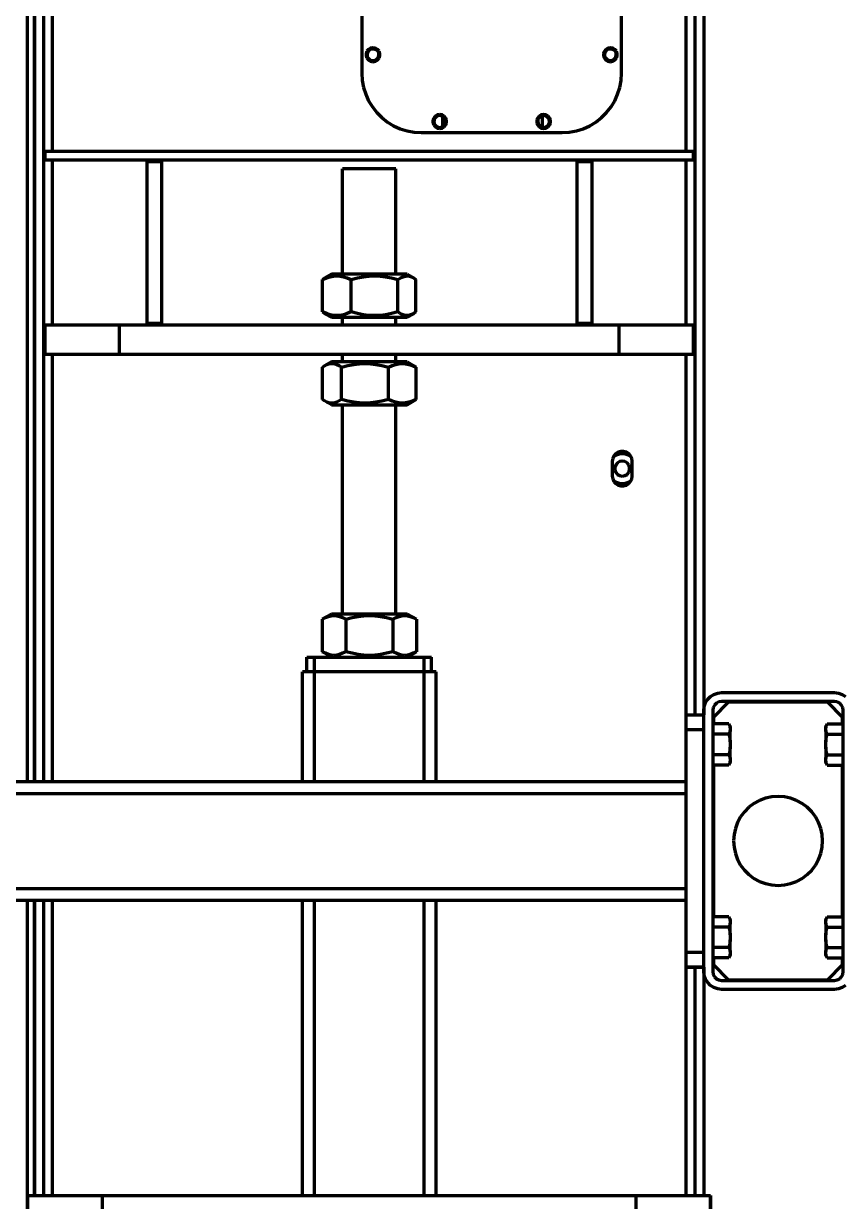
# Model space of a CAD drawing. Header units: millimetres. Extents: x 0 to 594, y 0 to 420.
# Drawn here: x 150.69 to 161.75, y 276.52 to 292.4 of the extents above; entities that cross this region are included whole.
import ezdxf

# ---------------------------------------------------------------- set-up
doc = ezdxf.new("R2010")
doc.units = ezdxf.units.MM

msp = doc.modelspace()

# ---------------------------------------------------------------- linework, layer by layer
at = {"color": 1, "lineweight": 70}
for p, q in [((150.736, 305.58), (150.736, 282.18)), ((150.836, 282.18), (150.836, 305.58)), ((150.836, 305.58), (150.836, 282.18)), ((150.956, 305.58), (150.956, 282.18)), ((151.076, 290.68), (151.076, 305.58)), ((155.246, 305.13), (155.246, 291.73)), ((158.746, 291.73), (158.746, 305.13)), ((159.616, 290.68), (159.616, 304.68)), ((159.736, 304.68), (159.736, 283.08)), ((159.856, 304.68), (159.856, 283.08)), ((150.736, 301.4), (150.736, 282.18)), ((155.336, 292.052), (155.315, 292.027)), ((155.348, 292.044), (155.327, 292.02)), ((155.327, 292.02), (155.348, 292.044)), ((155.364, 292.069), (155.336, 292.052)), ((155.376, 292.058), (155.348, 292.044)), ((155.348, 292.044), (155.376, 292.058)), ((155.396, 292.074), (155.364, 292.069)), ((155.407, 292.06), (155.376, 292.058)), ((155.376, 292.058), (155.407, 292.06)), ((155.429, 292.069), (155.396, 292.074)), ((155.436, 292.05), (155.407, 292.06)), ((155.407, 292.06), (155.436, 292.05)), ((155.457, 292.052), (155.429, 292.069)), ((155.46, 292.029), (155.436, 292.05)), ((155.478, 292.027), (155.457, 292.052)), ((158.536, 292.052), (158.515, 292.027)), ((158.548, 292.044), (158.527, 292.02)), ((158.527, 292.02), (158.548, 292.044)), ((158.564, 292.069), (158.536, 292.052)), ((158.576, 292.058), (158.548, 292.044)), ((158.548, 292.044), (158.576, 292.058)), ((158.596, 292.074), (158.564, 292.069)), ((158.607, 292.06), (158.576, 292.058)), ((158.576, 292.058), (158.607, 292.06)), ((158.629, 292.069), (158.596, 292.074)), ((158.636, 292.05), (158.607, 292.06)), ((158.607, 292.06), (158.636, 292.05)), ((158.657, 292.052), (158.629, 292.069)), ((158.66, 292.029), (158.636, 292.05)), ((158.678, 292.027), (158.657, 292.052)), ((155.315, 292.027), (155.304, 291.997)), ((155.304, 291.997), (155.304, 291.964)), ((155.304, 291.964), (155.315, 291.933)), ((155.315, 291.933), (155.336, 291.908)), ((155.327, 292.02), (155.317, 291.991)), ((155.317, 291.991), (155.327, 292.02)), ((155.317, 291.991), (155.319, 291.96)), ((155.319, 291.96), (155.317, 291.991)), ((155.319, 291.96), (155.333, 291.932)), ((155.333, 291.932), (155.319, 291.96)), ((155.333, 291.932), (155.356, 291.911)), ((155.356, 291.911), (155.333, 291.932)), ((155.336, 291.908), (155.364, 291.892)), ((155.356, 291.911), (155.386, 291.901)), ((155.364, 291.892), (155.396, 291.886)), ((155.386, 291.901), (155.417, 291.903)), ((155.396, 291.886), (155.429, 291.892)), ((155.417, 291.903), (155.445, 291.917)), ((155.429, 291.892), (155.457, 291.908)), ((155.445, 291.917), (155.466, 291.94)), ((155.457, 291.908), (155.478, 291.933)), ((155.474, 292.001), (155.46, 292.029)), ((155.466, 291.94), (155.476, 291.97)), ((155.476, 291.97), (155.474, 292.001)), ((155.489, 291.997), (155.478, 292.027)), ((155.478, 291.933), (155.489, 291.964)), ((155.489, 291.964), (155.489, 291.997)), ((158.515, 292.027), (158.504, 291.997)), ((158.504, 291.997), (158.504, 291.964)), ((158.504, 291.964), (158.515, 291.933)), ((158.515, 291.933), (158.536, 291.908)), ((158.527, 292.02), (158.517, 291.991)), ((158.517, 291.991), (158.527, 292.02)), ((158.517, 291.991), (158.519, 291.96)), ((158.519, 291.96), (158.517, 291.991)), ((158.519, 291.96), (158.533, 291.932)), ((158.533, 291.932), (158.519, 291.96)), ((158.533, 291.932), (158.556, 291.911)), ((158.556, 291.911), (158.533, 291.932)), ((158.536, 291.908), (158.564, 291.892)), ((158.556, 291.911), (158.586, 291.901)), ((158.564, 291.892), (158.596, 291.886)), ((158.586, 291.901), (158.617, 291.903)), ((158.596, 291.886), (158.629, 291.892)), ((158.617, 291.903), (158.645, 291.917)), ((158.629, 291.892), (158.657, 291.908)), ((158.645, 291.917), (158.666, 291.94)), ((158.657, 291.908), (158.678, 291.933)), ((158.674, 292.001), (158.66, 292.029)), ((158.666, 291.94), (158.676, 291.97)), ((158.676, 291.97), (158.674, 292.001)), ((158.689, 291.997), (158.678, 292.027)), ((158.678, 291.933), (158.689, 291.964)), ((158.689, 291.964), (158.689, 291.997)), ((155.246, 291.73), (155.252, 291.634)), ((158.741, 291.634), (158.746, 291.73)), ((155.252, 291.634), (155.27, 291.539)), ((158.723, 291.539), (158.741, 291.634)), ((155.27, 291.539), (155.298, 291.447)), ((155.298, 291.447), (155.338, 291.359)), ((158.655, 291.359), (158.694, 291.447)), ((158.694, 291.447), (158.723, 291.539)), ((155.338, 291.359), (155.388, 291.276)), ((155.388, 291.276), (155.448, 291.2)), ((158.545, 291.2), (158.605, 291.276)), ((158.605, 291.276), (158.655, 291.359)), ((155.448, 291.2), (155.516, 291.132)), ((155.516, 291.132), (155.592, 291.072)), ((156.215, 291.127), (156.204, 291.097)), ((156.204, 291.097), (156.204, 291.064)), ((156.236, 291.152), (156.215, 291.127)), ((156.219, 291.101), (156.217, 291.07)), ((156.233, 291.129), (156.219, 291.101)), ((156.256, 291.15), (156.233, 291.129)), ((156.264, 291.169), (156.236, 291.152)), ((156.286, 291.16), (156.256, 291.15)), ((156.296, 291.174), (156.264, 291.169)), ((156.317, 291.158), (156.286, 291.16)), ((156.329, 291.169), (156.296, 291.174)), ((156.345, 291.144), (156.317, 291.158)), ((156.357, 291.152), (156.329, 291.169)), ((156.336, 291.011), (156.336, 291.15)), ((156.366, 291.12), (156.345, 291.144)), ((156.378, 291.127), (156.357, 291.152)), ((156.376, 291.091), (156.366, 291.12)), ((156.374, 291.06), (156.376, 291.091)), ((156.389, 291.097), (156.378, 291.127)), ((156.389, 291.064), (156.389, 291.097)), ((157.615, 291.127), (157.604, 291.097)), ((157.604, 291.097), (157.604, 291.064)), ((157.636, 291.152), (157.615, 291.127)), ((157.619, 291.101), (157.617, 291.07)), ((157.633, 291.129), (157.619, 291.101)), ((157.656, 291.15), (157.633, 291.129)), ((157.664, 291.169), (157.636, 291.152)), ((157.686, 291.16), (157.656, 291.15)), ((157.696, 291.174), (157.664, 291.169)), ((157.676, 291.158), (157.676, 291.003)), ((157.717, 291.158), (157.686, 291.16)), ((157.729, 291.169), (157.696, 291.174)), ((157.745, 291.144), (157.717, 291.158)), ((157.757, 291.152), (157.729, 291.169)), ((157.766, 291.12), (157.745, 291.144)), ((157.778, 291.127), (157.757, 291.152)), ((157.776, 291.091), (157.766, 291.12)), ((157.774, 291.06), (157.776, 291.091)), ((157.789, 291.097), (157.778, 291.127)), ((157.789, 291.064), (157.789, 291.097)), ((158.401, 291.072), (158.477, 291.132)), ((158.477, 291.132), (158.545, 291.2)), ((155.592, 291.072), (155.675, 291.022)), ((155.675, 291.022), (155.763, 290.982)), ((155.763, 290.982), (155.855, 290.954)), ((155.855, 290.954), (155.95, 290.936)), ((155.95, 290.936), (156.046, 290.93)), ((156.046, 290.93), (157.946, 290.93)), ((156.204, 291.064), (156.215, 291.033)), ((156.215, 291.033), (156.236, 291.008)), ((156.217, 291.07), (156.227, 291.04)), ((156.227, 291.04), (156.248, 291.017)), ((156.236, 291.008), (156.264, 290.992)), ((156.248, 291.017), (156.276, 291.003)), ((156.264, 290.992), (156.296, 290.986)), ((156.276, 291.003), (156.307, 291.001)), ((156.296, 290.986), (156.329, 290.992)), ((156.307, 291.001), (156.336, 291.011)), ((156.329, 290.992), (156.357, 291.008)), ((156.336, 291.011), (156.36, 291.032)), ((156.357, 291.008), (156.378, 291.033)), ((156.36, 291.032), (156.374, 291.06)), ((156.378, 291.033), (156.389, 291.064)), ((157.604, 291.064), (157.615, 291.033)), ((157.615, 291.033), (157.636, 291.008)), ((157.617, 291.07), (157.627, 291.04)), ((157.627, 291.04), (157.648, 291.017)), ((157.636, 291.008), (157.664, 290.992)), ((157.648, 291.017), (157.676, 291.003)), ((157.664, 290.992), (157.696, 290.986)), ((157.676, 291.003), (157.707, 291.001)), ((157.696, 290.986), (157.729, 290.992)), ((157.707, 291.001), (157.736, 291.011)), ((157.729, 290.992), (157.757, 291.008)), ((157.736, 291.011), (157.76, 291.032)), ((157.757, 291.008), (157.778, 291.033)), ((157.76, 291.032), (157.774, 291.06)), ((157.778, 291.033), (157.789, 291.064)), ((157.946, 290.93), (158.043, 290.936)), ((158.043, 290.936), (158.138, 290.954)), ((158.138, 290.954), (158.23, 290.982)), ((158.23, 290.982), (158.318, 291.022)), ((158.318, 291.022), (158.401, 291.072)), ((150.976, 290.68), (159.716, 290.68)), ((150.976, 290.56), (150.976, 290.68)), ((159.716, 290.56), (159.716, 290.68)), ((159.716, 290.56), (150.976, 290.56)), ((151.076, 288.34), (151.076, 290.56)), ((152.346, 290.54), (152.546, 290.54)), ((152.346, 290.54), (152.346, 288.36)), ((152.546, 290.54), (152.546, 288.36)), ((158.146, 290.54), (158.346, 290.54)), ((158.146, 290.54), (158.146, 288.36)), ((158.346, 290.54), (158.346, 288.36)), ((159.616, 288.34), (159.616, 290.56)), ((154.989, 290.44), (154.986, 290.44)), ((154.986, 289.02), (154.986, 290.44)), ((154.995, 290.44), (154.989, 290.44)), ((155.007, 290.44), (154.995, 290.44)), ((155.022, 290.44), (155.007, 290.44)), ((155.042, 290.44), (155.022, 290.44)), ((155.065, 290.44), (155.042, 290.44)), ((155.092, 290.44), (155.065, 290.44)), ((155.122, 290.44), (155.092, 290.44)), ((155.155, 290.44), (155.122, 290.44)), ((155.19, 290.44), (155.155, 290.44)), ((155.228, 290.44), (155.19, 290.44)), ((155.266, 290.44), (155.228, 290.44)), ((155.306, 290.44), (155.266, 290.44)), ((155.346, 290.44), (155.306, 290.44)), ((155.387, 290.44), (155.346, 290.44)), ((155.427, 290.44), (155.387, 290.44)), ((155.465, 290.44), (155.427, 290.44)), ((155.503, 290.44), (155.465, 290.44)), ((155.538, 290.44), (155.503, 290.44)), ((155.571, 290.44), (155.538, 290.44)), ((155.601, 290.44), (155.571, 290.44)), ((155.628, 290.44), (155.601, 290.44)), ((155.651, 290.44), (155.628, 290.44)), ((155.671, 290.44), (155.651, 290.44)), ((155.686, 290.44), (155.671, 290.44)), ((155.697, 290.44), (155.686, 290.44)), ((155.704, 290.44), (155.697, 290.44)), ((155.706, 290.44), (155.704, 290.44)), ((155.706, 289.02), (155.706, 290.44)), ((154.835, 289.02), (154.751, 288.972)), ((154.848, 289.02), (154.835, 289.02)), ((154.886, 289.02), (154.848, 289.02)), ((154.947, 289.02), (154.886, 289.02)), ((155.028, 289.02), (154.947, 289.02)), ((155.125, 289.02), (155.028, 289.02)), ((155.233, 289.02), (155.125, 289.02)), ((155.346, 289.02), (155.233, 289.02)), ((155.46, 289.02), (155.346, 289.02)), ((155.568, 289.02), (155.46, 289.02)), ((155.665, 289.02), (155.568, 289.02)), ((155.746, 289.02), (155.665, 289.02)), ((155.807, 289.02), (155.746, 289.02)), ((155.845, 289.02), (155.807, 289.02)), ((155.857, 289.02), (155.845, 289.02)), ((155.857, 289.02), (155.942, 288.972)), ((154.751, 288.972), (154.717, 288.949)), ((154.717, 288.949), (154.77, 288.971)), ((154.717, 288.512), (154.717, 288.949)), ((154.77, 288.971), (154.818, 288.986)), ((154.818, 288.986), (154.865, 288.995)), ((154.865, 288.995), (154.91, 288.998)), ((154.91, 288.998), (154.955, 288.995)), ((154.955, 288.995), (155.001, 288.986)), ((155.001, 288.986), (155.05, 288.971)), ((155.05, 288.971), (155.103, 288.949)), ((155.103, 288.949), (155.189, 288.971)), ((155.103, 288.512), (155.103, 288.949)), ((155.189, 288.971), (155.269, 288.986)), ((155.269, 288.986), (155.344, 288.995)), ((155.344, 288.995), (155.418, 288.998)), ((155.418, 288.998), (155.491, 288.995)), ((155.491, 288.995), (155.566, 288.986)), ((155.566, 288.986), (155.646, 288.971)), ((155.646, 288.971), (155.732, 288.949)), ((155.732, 288.949), (155.762, 288.969)), ((155.732, 288.512), (155.732, 288.949)), ((155.762, 288.969), (155.789, 288.983)), ((155.789, 288.983), (155.815, 288.992)), ((155.815, 288.992), (155.84, 288.997)), ((155.84, 288.997), (155.865, 288.998)), ((155.865, 288.998), (155.889, 288.994)), ((155.889, 288.994), (155.915, 288.985)), ((155.915, 288.985), (155.942, 288.972)), ((155.942, 288.972), (155.976, 288.949)), ((155.976, 288.512), (155.976, 288.949)), ((154.77, 288.49), (154.717, 288.512)), ((154.717, 288.512), (154.751, 288.489)), ((154.835, 288.44), (154.751, 288.489)), ((154.818, 288.475), (154.77, 288.49)), ((154.865, 288.466), (154.818, 288.475)), ((154.835, 288.44), (154.848, 288.44)), ((154.848, 288.44), (154.886, 288.44)), ((154.91, 288.463), (154.865, 288.466)), ((154.886, 288.44), (154.947, 288.44)), ((154.955, 288.466), (154.91, 288.463)), ((154.947, 288.44), (155.028, 288.44)), ((155.001, 288.475), (154.955, 288.466)), ((154.986, 288.34), (154.986, 288.44)), ((155.05, 288.49), (155.001, 288.475)), ((155.028, 288.44), (155.125, 288.44)), ((155.103, 288.512), (155.05, 288.49)), ((155.189, 288.49), (155.103, 288.512)), ((155.125, 288.44), (155.233, 288.44)), ((155.269, 288.475), (155.189, 288.49)), ((155.233, 288.44), (155.346, 288.44)), ((155.344, 288.466), (155.269, 288.475)), ((155.418, 288.463), (155.344, 288.466)), ((155.346, 288.44), (155.46, 288.44)), ((155.491, 288.466), (155.418, 288.463)), ((155.46, 288.44), (155.568, 288.44)), ((155.566, 288.475), (155.491, 288.466)), ((155.646, 288.49), (155.566, 288.475)), ((155.568, 288.44), (155.665, 288.44)), ((155.732, 288.512), (155.646, 288.49)), ((155.665, 288.44), (155.746, 288.44)), ((155.706, 288.34), (155.706, 288.44)), ((155.762, 288.492), (155.732, 288.512)), ((155.746, 288.44), (155.807, 288.44)), ((155.789, 288.478), (155.762, 288.492)), ((155.815, 288.468), (155.789, 288.478)), ((155.807, 288.44), (155.845, 288.44)), ((155.84, 288.464), (155.815, 288.468)), ((155.865, 288.463), (155.84, 288.464)), ((155.845, 288.44), (155.857, 288.44)), ((155.857, 288.44), (155.942, 288.489)), ((155.889, 288.467), (155.865, 288.463)), ((155.915, 288.476), (155.889, 288.467)), ((155.942, 288.489), (155.915, 288.476)), ((155.976, 288.512), (155.942, 288.489)), ((150.976, 288.34), (150.983, 288.34)), ((150.976, 287.94), (150.976, 288.34)), ((150.983, 288.34), (151.001, 288.34)), ((151.001, 288.34), (151.033, 288.34)), ((151.033, 288.34), (151.075, 288.34)), ((151.075, 288.34), (151.13, 288.34)), ((151.13, 288.34), (151.195, 288.34)), ((151.195, 288.34), (151.269, 288.34)), ((151.269, 288.34), (151.353, 288.34)), ((151.353, 288.34), (151.444, 288.34)), ((151.444, 288.34), (151.543, 288.34)), ((151.543, 288.34), (151.646, 288.34)), ((151.646, 288.34), (151.754, 288.34)), ((151.754, 288.34), (151.864, 288.34)), ((151.864, 288.34), (151.976, 288.34)), ((151.976, 288.34), (158.716, 288.34)), ((151.976, 288.34), (151.976, 287.94)), ((152.346, 288.36), (152.546, 288.36)), ((158.146, 288.36), (158.346, 288.36)), ((158.716, 288.34), (158.828, 288.34)), ((158.716, 287.94), (158.716, 288.34)), ((158.828, 288.34), (158.939, 288.34)), ((158.939, 288.34), (159.047, 288.34)), ((159.047, 288.34), (159.15, 288.34)), ((159.15, 288.34), (159.248, 288.34)), ((159.248, 288.34), (159.34, 288.34)), ((159.34, 288.34), (159.424, 288.34)), ((159.424, 288.34), (159.498, 288.34)), ((159.498, 288.34), (159.563, 288.34)), ((159.563, 288.34), (159.617, 288.34)), ((159.617, 288.34), (159.66, 288.34)), ((159.66, 288.34), (159.691, 288.34)), ((159.691, 288.34), (159.71, 288.34)), ((159.71, 288.34), (159.716, 288.34)), ((159.716, 287.94), (159.716, 288.34)), ((159.716, 288.34), (159.716, 287.94)), ((150.983, 287.94), (150.976, 287.94)), ((151.001, 287.94), (150.983, 287.94)), ((151.033, 287.94), (151.001, 287.94)), ((151.075, 287.94), (151.033, 287.94)), ((151.13, 287.94), (151.075, 287.94)), ((151.076, 282.18), (151.076, 287.94)), ((151.195, 287.94), (151.13, 287.94)), ((151.269, 287.94), (151.195, 287.94)), ((151.353, 287.94), (151.269, 287.94)), ((151.444, 287.94), (151.353, 287.94)), ((151.543, 287.94), (151.444, 287.94)), ((151.646, 287.94), (151.543, 287.94)), ((151.754, 287.94), (151.646, 287.94)), ((151.864, 287.94), (151.754, 287.94)), ((151.976, 287.94), (151.864, 287.94)), ((158.716, 287.94), (151.976, 287.94)), ((154.986, 287.84), (154.986, 287.94)), ((155.706, 287.84), (155.706, 287.94)), ((158.828, 287.94), (158.716, 287.94)), ((158.939, 287.94), (158.828, 287.94)), ((159.047, 287.94), (158.939, 287.94)), ((159.15, 287.94), (159.047, 287.94)), ((159.248, 287.94), (159.15, 287.94)), ((159.34, 287.94), (159.248, 287.94)), ((159.424, 287.94), (159.34, 287.94)), ((159.498, 287.94), (159.424, 287.94)), ((159.563, 287.94), (159.498, 287.94)), ((159.617, 287.94), (159.563, 287.94)), ((159.616, 283.08), (159.616, 287.94)), ((159.66, 287.94), (159.617, 287.94)), ((159.691, 287.94), (159.66, 287.94)), ((159.71, 287.94), (159.691, 287.94)), ((159.716, 287.94), (159.71, 287.94)), ((154.715, 287.769), (154.745, 287.788)), ((154.715, 287.332), (154.715, 287.769)), ((154.835, 287.84), (154.745, 287.788)), ((154.745, 287.788), (154.774, 287.803)), ((154.774, 287.803), (154.802, 287.813)), ((154.802, 287.813), (154.829, 287.817)), ((154.829, 287.817), (154.856, 287.817)), ((154.847, 287.84), (154.835, 287.84)), ((154.883, 287.84), (154.847, 287.84)), ((154.856, 287.817), (154.883, 287.813)), ((154.94, 287.84), (154.883, 287.84)), ((154.883, 287.813), (154.911, 287.804)), ((154.911, 287.804), (154.941, 287.789)), ((155.016, 287.84), (154.94, 287.84)), ((154.941, 287.789), (154.972, 287.769)), ((154.972, 287.769), (155.059, 287.791)), ((154.972, 287.332), (154.972, 287.769)), ((155.107, 287.84), (155.016, 287.84)), ((155.059, 287.791), (155.139, 287.806)), ((155.21, 287.84), (155.107, 287.84)), ((155.139, 287.806), (155.215, 287.815)), ((155.319, 287.84), (155.21, 287.84)), ((155.215, 287.815), (155.288, 287.818)), ((155.288, 287.818), (155.362, 287.815)), ((155.43, 287.84), (155.319, 287.84)), ((155.362, 287.815), (155.437, 287.806)), ((155.536, 287.84), (155.43, 287.84)), ((155.437, 287.806), (155.517, 287.791)), ((155.517, 287.791), (155.604, 287.769)), ((155.634, 287.84), (155.536, 287.84)), ((155.604, 287.769), (155.655, 287.791)), ((155.604, 287.332), (155.604, 287.769)), ((155.718, 287.84), (155.634, 287.84)), ((155.655, 287.791), (155.703, 287.806)), ((155.703, 287.806), (155.747, 287.815)), ((155.785, 287.84), (155.718, 287.84)), ((155.747, 287.815), (155.791, 287.818)), ((155.831, 287.84), (155.785, 287.84)), ((155.791, 287.818), (155.835, 287.815)), ((155.855, 287.84), (155.831, 287.84)), ((155.835, 287.815), (155.879, 287.806)), ((155.856, 287.84), (155.855, 287.84)), ((155.855, 287.84), (155.855, 287.84)), ((155.855, 287.84), (155.855, 287.84)), ((155.857, 287.84), (155.856, 287.84)), ((155.856, 287.84), (155.856, 287.84)), ((155.856, 287.84), (155.856, 287.84)), ((155.856, 287.84), (155.856, 287.84)), ((155.857, 287.84), (155.857, 287.84)), ((155.857, 287.84), (155.857, 287.84)), ((155.857, 287.84), (155.857, 287.84)), ((155.857, 287.84), (155.857, 287.84)), ((155.857, 287.84), (155.857, 287.84)), ((155.857, 287.84), (155.857, 287.84)), ((155.857, 287.84), (155.857, 287.84)), ((155.857, 287.84), (155.948, 287.788)), ((155.879, 287.806), (155.927, 287.791)), ((155.927, 287.791), (155.978, 287.769)), ((155.978, 287.769), (155.948, 287.788)), ((155.978, 287.332), (155.978, 287.769)), ((154.745, 287.313), (154.715, 287.332)), ((154.774, 287.298), (154.745, 287.313)), ((154.835, 287.26), (154.745, 287.313)), ((154.802, 287.288), (154.774, 287.298)), ((154.829, 287.284), (154.802, 287.288)), ((154.856, 287.283), (154.829, 287.284)), ((154.883, 287.288), (154.856, 287.283)), ((154.911, 287.297), (154.883, 287.288)), ((154.941, 287.312), (154.911, 287.297)), ((154.972, 287.332), (154.941, 287.312)), ((155.059, 287.31), (154.972, 287.332)), ((155.139, 287.295), (155.059, 287.31)), ((155.215, 287.286), (155.139, 287.295)), ((155.288, 287.283), (155.215, 287.286)), ((155.362, 287.286), (155.288, 287.283)), ((155.437, 287.295), (155.362, 287.286)), ((155.517, 287.31), (155.437, 287.295)), ((155.604, 287.332), (155.517, 287.31)), ((155.655, 287.31), (155.604, 287.332)), ((155.703, 287.295), (155.655, 287.31)), ((155.747, 287.286), (155.703, 287.295)), ((155.791, 287.283), (155.747, 287.286)), ((155.835, 287.286), (155.791, 287.283)), ((155.879, 287.295), (155.835, 287.286)), ((155.857, 287.26), (155.948, 287.313)), ((155.927, 287.31), (155.879, 287.295)), ((155.978, 287.332), (155.927, 287.31)), ((155.948, 287.313), (155.978, 287.332)), ((154.835, 287.26), (154.847, 287.26)), ((154.847, 287.26), (154.883, 287.26)), ((154.883, 287.26), (154.94, 287.26)), ((154.94, 287.26), (155.016, 287.26)), ((154.986, 284.44), (154.986, 287.26)), ((155.016, 287.26), (155.107, 287.26)), ((155.107, 287.26), (155.21, 287.26)), ((155.21, 287.26), (155.319, 287.26)), ((155.319, 287.26), (155.43, 287.26)), ((155.43, 287.26), (155.536, 287.26)), ((155.536, 287.26), (155.634, 287.26)), ((155.634, 287.26), (155.718, 287.26)), ((155.706, 284.44), (155.706, 287.26)), ((155.718, 287.26), (155.785, 287.26)), ((155.785, 287.26), (155.831, 287.26)), ((155.831, 287.26), (155.855, 287.26)), ((155.855, 287.26), (155.855, 287.26)), ((155.855, 287.26), (155.855, 287.26)), ((155.855, 287.26), (155.856, 287.26)), ((155.856, 287.26), (155.856, 287.26)), ((155.856, 287.26), (155.856, 287.26)), ((155.856, 287.26), (155.856, 287.26)), ((155.856, 287.26), (155.857, 287.26)), ((155.857, 287.26), (155.857, 287.26)), ((155.857, 287.26), (155.857, 287.26)), ((155.857, 287.26), (155.857, 287.26)), ((155.857, 287.26), (155.857, 287.26)), ((155.857, 287.26), (155.857, 287.26)), ((155.857, 287.26), (155.857, 287.26)), ((155.857, 287.26), (155.857, 287.26)), ((158.628, 286.538), (158.622, 286.5)), ((158.622, 286.5), (158.622, 286.3)), ((158.644, 286.573), (158.628, 286.538)), ((158.673, 286.582), (158.637, 286.561)), ((158.669, 286.602), (158.644, 286.573)), ((158.701, 286.622), (158.669, 286.602)), ((158.691, 286.478), (158.669, 286.451)), ((158.714, 286.596), (158.673, 286.582)), ((158.722, 286.495), (158.691, 286.478)), ((158.737, 286.633), (158.701, 286.622)), ((158.756, 286.6), (158.714, 286.596)), ((158.756, 286.502), (158.722, 286.495)), ((158.775, 286.633), (158.737, 286.633)), ((158.799, 286.596), (158.756, 286.6)), ((158.791, 286.495), (158.756, 286.502)), ((158.812, 286.622), (158.775, 286.633)), ((158.821, 286.478), (158.791, 286.495)), ((158.839, 286.582), (158.799, 286.596)), ((158.844, 286.602), (158.812, 286.622)), ((158.844, 286.451), (158.821, 286.478)), ((158.876, 286.561), (158.839, 286.582)), ((158.869, 286.573), (158.844, 286.602)), ((158.885, 286.538), (158.869, 286.573)), ((158.89, 286.5), (158.885, 286.538)), ((158.89, 286.3), (158.89, 286.5)), ((158.669, 286.451), (158.657, 286.418)), ((158.657, 286.418), (158.657, 286.383)), ((158.657, 286.383), (158.669, 286.35)), ((158.669, 286.35), (158.691, 286.323)), ((158.691, 286.323), (158.722, 286.306)), ((158.791, 286.306), (158.821, 286.323)), ((158.821, 286.323), (158.844, 286.35)), ((158.856, 286.418), (158.844, 286.451)), ((158.844, 286.35), (158.856, 286.383)), ((158.856, 286.383), (158.856, 286.418)), ((158.622, 286.3), (158.628, 286.263)), ((158.628, 286.263), (158.644, 286.228)), ((158.637, 286.24), (158.673, 286.219)), ((158.644, 286.228), (158.669, 286.199)), ((158.669, 286.199), (158.701, 286.179)), ((158.673, 286.219), (158.714, 286.205)), ((158.701, 286.179), (158.737, 286.168)), ((158.714, 286.205), (158.756, 286.2)), ((158.722, 286.306), (158.756, 286.299)), ((158.737, 286.168), (158.775, 286.168)), ((158.756, 286.299), (158.791, 286.306)), ((158.756, 286.2), (158.799, 286.205)), ((158.775, 286.168), (158.812, 286.179)), ((158.799, 286.205), (158.839, 286.219)), ((158.812, 286.179), (158.844, 286.199)), ((158.839, 286.219), (158.876, 286.24)), ((158.844, 286.199), (158.869, 286.228)), ((158.869, 286.228), (158.885, 286.263)), ((158.885, 286.263), (158.89, 286.3)), ((154.711, 284.369), (154.835, 284.44)), ((154.795, 284.406), (154.833, 284.415)), ((154.833, 284.415), (154.87, 284.418)), ((154.835, 284.44), (154.836, 284.44)), ((154.848, 284.44), (154.835, 284.44)), ((154.836, 284.44), (154.839, 284.44)), ((154.839, 284.44), (154.843, 284.44)), ((154.843, 284.44), (154.848, 284.44)), ((154.848, 284.44), (154.856, 284.44)), ((154.886, 284.44), (154.848, 284.44)), ((154.856, 284.44), (154.864, 284.44)), ((154.864, 284.44), (154.875, 284.44)), ((154.87, 284.418), (154.907, 284.415)), ((154.875, 284.44), (154.886, 284.44)), ((154.886, 284.44), (154.9, 284.44)), ((154.947, 284.44), (154.886, 284.44)), ((154.9, 284.44), (154.914, 284.44)), ((154.907, 284.415), (154.945, 284.406)), ((154.914, 284.44), (154.931, 284.44)), ((154.931, 284.44), (154.948, 284.44)), ((155.028, 284.44), (154.947, 284.44)), ((154.948, 284.44), (154.967, 284.44)), ((154.967, 284.44), (154.986, 284.44)), ((155.125, 284.44), (155.028, 284.44)), ((155.233, 284.44), (155.125, 284.44)), ((155.196, 284.406), (155.272, 284.415)), ((155.346, 284.44), (155.233, 284.44)), ((155.272, 284.415), (155.346, 284.418)), ((155.46, 284.44), (155.346, 284.44)), ((155.346, 284.418), (155.42, 284.415)), ((155.42, 284.415), (155.496, 284.406)), ((155.568, 284.44), (155.46, 284.44)), ((155.665, 284.44), (155.568, 284.44)), ((155.746, 284.44), (155.665, 284.44)), ((155.706, 284.44), (155.726, 284.44)), ((155.726, 284.44), (155.745, 284.44)), ((155.745, 284.44), (155.762, 284.44)), ((155.807, 284.44), (155.746, 284.44)), ((155.748, 284.406), (155.786, 284.415)), ((155.762, 284.44), (155.778, 284.44)), ((155.778, 284.44), (155.793, 284.44)), ((155.786, 284.415), (155.823, 284.418)), ((155.793, 284.44), (155.806, 284.44)), ((155.806, 284.44), (155.818, 284.44)), ((155.845, 284.44), (155.807, 284.44)), ((155.818, 284.44), (155.828, 284.44)), ((155.823, 284.418), (155.86, 284.415)), ((155.828, 284.44), (155.837, 284.44)), ((155.837, 284.44), (155.844, 284.44)), ((155.844, 284.44), (155.85, 284.44)), ((155.857, 284.44), (155.845, 284.44)), ((155.85, 284.44), (155.854, 284.44)), ((155.854, 284.44), (155.857, 284.44)), ((155.857, 284.44), (155.857, 284.44)), ((155.857, 284.44), (155.981, 284.369)), ((155.86, 284.415), (155.898, 284.406)), ((154.711, 284.369), (154.755, 284.391)), ((154.711, 284.369), (154.711, 283.932)), ((154.755, 284.391), (154.795, 284.406)), ((154.945, 284.406), (154.985, 284.391)), ((154.985, 284.391), (155.029, 284.369)), ((155.029, 284.369), (155.116, 284.391)), ((155.029, 284.369), (155.029, 283.932)), ((155.116, 284.391), (155.196, 284.406)), ((155.496, 284.406), (155.577, 284.391)), ((155.577, 284.391), (155.664, 284.369)), ((155.664, 284.369), (155.708, 284.391)), ((155.664, 284.369), (155.664, 283.932)), ((155.708, 284.391), (155.748, 284.406)), ((155.898, 284.406), (155.938, 284.391)), ((155.938, 284.391), (155.981, 284.369)), ((155.981, 284.369), (155.981, 283.932)), ((154.506, 283.66), (154.506, 283.86)), ((154.506, 283.86), (154.507, 283.86)), ((154.507, 283.86), (154.509, 283.86)), ((154.509, 283.86), (154.512, 283.86)), ((154.512, 283.86), (154.516, 283.86)), ((154.516, 283.86), (154.522, 283.86)), ((154.522, 283.86), (154.528, 283.86)), ((154.528, 283.86), (154.536, 283.86)), ((154.536, 283.86), (154.544, 283.86)), ((154.544, 283.86), (154.553, 283.86)), ((154.553, 283.86), (154.563, 283.86)), ((154.563, 283.86), (154.573, 283.86)), ((154.573, 283.86), (154.584, 283.86)), ((154.584, 283.86), (154.595, 283.86)), ((154.595, 283.86), (154.606, 283.86)), ((154.606, 283.86), (156.086, 283.86)), ((154.606, 283.66), (154.606, 283.86)), ((154.835, 283.86), (154.711, 283.932)), ((154.755, 283.91), (154.711, 283.932)), ((154.795, 283.895), (154.755, 283.91)), ((154.833, 283.886), (154.795, 283.895)), ((154.87, 283.883), (154.833, 283.886)), ((154.907, 283.886), (154.87, 283.883)), ((154.945, 283.895), (154.907, 283.886)), ((154.985, 283.91), (154.945, 283.895)), ((155.029, 283.932), (154.985, 283.91)), ((155.116, 283.91), (155.029, 283.932)), ((155.196, 283.895), (155.116, 283.91)), ((155.272, 283.886), (155.196, 283.895)), ((155.346, 283.883), (155.272, 283.886)), ((155.42, 283.886), (155.346, 283.883)), ((155.496, 283.895), (155.42, 283.886)), ((155.577, 283.91), (155.496, 283.895)), ((155.664, 283.932), (155.577, 283.91)), ((155.708, 283.91), (155.664, 283.932)), ((155.748, 283.895), (155.708, 283.91)), ((155.786, 283.886), (155.748, 283.895)), ((155.823, 283.883), (155.786, 283.886)), ((155.86, 283.886), (155.823, 283.883)), ((155.857, 283.86), (155.981, 283.932)), ((155.898, 283.895), (155.86, 283.886)), ((155.938, 283.91), (155.898, 283.895)), ((155.981, 283.932), (155.938, 283.91)), ((156.086, 283.86), (156.098, 283.86)), ((156.086, 283.66), (156.086, 283.86)), ((156.098, 283.86), (156.109, 283.86)), ((156.109, 283.86), (156.119, 283.86)), ((156.119, 283.86), (156.13, 283.86)), ((156.13, 283.86), (156.14, 283.86)), ((156.14, 283.86), (156.149, 283.86)), ((156.149, 283.86), (156.157, 283.86)), ((156.157, 283.86), (156.165, 283.86)), ((156.165, 283.86), (156.171, 283.86)), ((156.171, 283.86), (156.177, 283.86)), ((156.177, 283.86), (156.181, 283.86)), ((156.181, 283.86), (156.184, 283.86)), ((156.184, 283.86), (156.186, 283.86)), ((156.186, 283.86), (156.186, 283.86)), ((156.186, 283.66), (156.186, 283.86)), ((154.446, 282.18), (154.446, 283.66)), ((154.447, 283.66), (154.446, 283.66)), ((154.45, 283.66), (154.447, 283.66)), ((154.455, 283.66), (154.45, 283.66)), ((154.462, 283.66), (154.455, 283.66)), ((154.471, 283.66), (154.462, 283.66)), ((154.481, 283.66), (154.471, 283.66)), ((154.493, 283.66), (154.481, 283.66)), ((154.507, 283.66), (154.493, 283.66)), ((154.521, 283.66), (154.507, 283.66)), ((154.537, 283.66), (154.521, 283.66)), ((154.554, 283.66), (154.537, 283.66)), ((154.571, 283.66), (154.554, 283.66)), ((154.588, 283.66), (154.571, 283.66)), ((154.606, 283.66), (154.588, 283.66)), ((156.086, 283.66), (154.606, 283.66)), ((154.606, 282.18), (154.606, 283.66)), ((156.104, 283.66), (156.086, 283.66)), ((156.086, 282.18), (156.086, 283.66)), ((156.122, 283.66), (156.104, 283.66)), ((156.139, 283.66), (156.122, 283.66)), ((156.156, 283.66), (156.139, 283.66)), ((156.172, 283.66), (156.156, 283.66)), ((156.186, 283.66), (156.172, 283.66)), ((156.2, 283.66), (156.186, 283.66)), ((156.212, 283.66), (156.2, 283.66)), ((156.222, 283.66), (156.212, 283.66)), ((156.231, 283.66), (156.222, 283.66)), ((156.237, 283.66), (156.231, 283.66)), ((156.242, 283.66), (156.237, 283.66)), ((156.245, 283.66), (156.242, 283.66)), ((156.246, 283.66), (156.245, 283.66)), ((156.246, 282.18), (156.246, 283.66)), ((159.909, 283.29), (159.947, 283.328)), ((159.947, 283.328), (159.992, 283.357)), ((159.992, 283.357), (160.043, 283.374)), ((160.043, 283.374), (160.096, 283.38)), ((160.096, 283.38), (161.616, 283.38)), ((161.616, 283.38), (161.67, 283.374)), ((161.67, 283.374), (161.721, 283.357)), ((161.721, 283.357), (161.766, 283.328)), ((159.856, 283.14), (159.862, 283.194)), ((159.856, 279.62), (159.856, 283.14)), ((159.862, 283.194), (159.88, 283.245)), ((159.88, 283.245), (159.909, 283.29)), ((159.982, 283.178), (159.976, 283.14)), ((159.976, 283.14), (159.976, 279.62)), ((159.999, 283.211), (159.982, 283.178)), ((160.186, 283.25), (159.986, 283.05)), ((160.026, 283.238), (159.999, 283.211)), ((160.059, 283.255), (160.026, 283.238)), ((160.096, 283.26), (160.059, 283.255)), ((161.616, 283.26), (160.096, 283.26)), ((161.526, 283.25), (160.186, 283.25)), ((161.726, 283.05), (161.526, 283.25)), ((161.653, 283.255), (161.616, 283.26)), ((161.687, 283.238), (161.653, 283.255)), ((161.713, 283.211), (161.687, 283.238)), ((161.731, 283.178), (161.713, 283.211)), ((161.736, 283.14), (161.731, 283.178)), ((161.736, 279.62), (161.736, 283.14)), ((159.616, 283.08), (159.856, 283.08)), ((159.616, 283.079), (159.616, 283.08)), ((159.616, 283.075), (159.616, 283.079)), ((159.616, 283.069), (159.616, 283.075)), ((159.616, 283.061), (159.616, 283.069)), ((159.616, 283.05), (159.616, 283.061)), ((159.616, 283.037), (159.616, 283.05)), ((159.616, 283.022), (159.616, 283.037)), ((159.616, 283.005), (159.616, 283.022)), ((159.616, 282.987), (159.616, 283.005)), ((159.616, 282.967), (159.616, 282.987)), ((159.986, 283.05), (159.986, 282.958)), ((161.726, 282.958), (161.726, 283.05)), ((159.616, 282.947), (159.616, 282.967)), ((159.616, 282.925), (159.616, 282.947)), ((159.616, 282.903), (159.616, 282.925)), ((159.616, 282.88), (159.616, 282.903)), ((159.616, 279.88), (159.616, 282.88)), ((159.856, 282.88), (159.616, 282.88)), ((160.193, 282.958), (159.976, 282.958)), ((160.193, 282.958), (160.206, 282.931)), ((160.213, 282.923), (160.193, 282.958)), ((160.206, 282.846), (160.193, 282.819)), ((160.206, 282.931), (160.213, 282.906)), ((160.213, 282.871), (160.206, 282.846)), ((160.213, 282.922), (160.213, 282.923)), ((160.213, 282.923), (160.213, 282.923)), ((160.213, 282.923), (160.213, 282.923)), ((160.213, 282.923), (160.213, 282.923)), ((160.213, 282.923), (160.213, 282.923)), ((160.213, 282.923), (160.213, 282.922)), ((160.213, 282.921), (160.213, 282.922)), ((160.213, 282.922), (160.213, 282.922)), ((160.213, 282.922), (160.213, 282.922)), ((160.213, 282.922), (160.213, 282.921)), ((160.213, 282.92), (160.213, 282.921)), ((160.213, 282.921), (160.213, 282.92)), ((160.213, 282.919), (160.213, 282.92)), ((160.213, 282.92), (160.213, 282.919)), ((160.213, 282.917), (160.213, 282.919)), ((160.213, 282.919), (160.213, 282.917)), ((160.213, 282.916), (160.213, 282.917)), ((160.213, 282.917), (160.213, 282.916)), ((160.213, 282.914), (160.213, 282.916)), ((160.213, 282.916), (160.213, 282.914)), ((160.213, 282.912), (160.213, 282.914)), ((160.213, 282.914), (160.213, 282.912)), ((160.213, 282.91), (160.213, 282.912)), ((160.213, 282.912), (160.213, 282.91)), ((160.213, 282.908), (160.213, 282.91)), ((160.213, 282.91), (160.213, 282.908)), ((160.213, 282.906), (160.213, 282.908)), ((160.213, 282.908), (160.213, 282.906)), ((160.213, 282.906), (160.213, 282.871)), ((160.213, 282.863), (160.213, 282.871)), ((160.213, 282.854), (160.213, 282.863)), ((160.213, 282.844), (160.213, 282.854)), ((160.213, 282.834), (160.213, 282.844)), ((160.213, 282.824), (160.213, 282.834)), ((160.213, 282.813), (160.213, 282.824)), ((161.499, 282.923), (161.519, 282.958)), ((161.499, 282.906), (161.506, 282.931)), ((161.499, 282.922), (161.499, 282.923)), ((161.499, 282.923), (161.499, 282.923)), ((161.499, 282.923), (161.499, 282.923)), ((161.499, 282.923), (161.499, 282.923)), ((161.499, 282.923), (161.499, 282.923)), ((161.499, 282.923), (161.499, 282.922)), ((161.499, 282.921), (161.499, 282.922)), ((161.499, 282.922), (161.499, 282.922)), ((161.499, 282.922), (161.499, 282.922)), ((161.499, 282.922), (161.499, 282.921)), ((161.499, 282.92), (161.499, 282.921)), ((161.499, 282.921), (161.499, 282.92)), ((161.499, 282.919), (161.499, 282.92)), ((161.499, 282.92), (161.499, 282.919)), ((161.499, 282.917), (161.499, 282.919)), ((161.499, 282.919), (161.499, 282.917)), ((161.499, 282.916), (161.499, 282.917)), ((161.499, 282.917), (161.499, 282.916)), ((161.499, 282.914), (161.499, 282.916)), ((161.499, 282.916), (161.499, 282.914)), ((161.499, 282.912), (161.499, 282.914)), ((161.499, 282.914), (161.499, 282.912)), ((161.499, 282.91), (161.499, 282.912)), ((161.499, 282.912), (161.499, 282.91)), ((161.499, 282.908), (161.499, 282.91)), ((161.499, 282.91), (161.499, 282.908)), ((161.499, 282.906), (161.499, 282.908)), ((161.499, 282.908), (161.499, 282.906)), ((161.499, 282.871), (161.499, 282.906)), ((161.499, 282.871), (161.499, 282.863)), ((161.506, 282.846), (161.499, 282.871)), ((161.499, 282.863), (161.499, 282.854)), ((161.499, 282.854), (161.499, 282.844)), ((161.499, 282.844), (161.499, 282.834)), ((161.499, 282.834), (161.499, 282.824)), ((161.499, 282.824), (161.499, 282.813)), ((161.506, 282.931), (161.519, 282.958)), ((161.519, 282.819), (161.506, 282.846)), ((161.519, 282.958), (161.736, 282.958)), ((160.193, 282.819), (159.976, 282.819)), ((160.193, 282.819), (160.206, 282.765)), ((160.206, 282.765), (160.213, 282.715)), ((160.213, 282.802), (160.213, 282.813)), ((160.213, 282.79), (160.213, 282.802)), ((160.213, 282.778), (160.213, 282.79)), ((160.213, 282.766), (160.213, 282.778)), ((160.213, 282.754), (160.213, 282.766)), ((160.213, 282.741), (160.213, 282.754)), ((160.213, 282.728), (160.213, 282.741)), ((160.213, 282.715), (160.213, 282.728)), ((160.213, 282.715), (160.213, 282.646)), ((161.499, 282.813), (161.499, 282.802)), ((161.499, 282.802), (161.499, 282.79)), ((161.499, 282.79), (161.499, 282.778)), ((161.499, 282.778), (161.499, 282.766)), ((161.499, 282.766), (161.499, 282.754)), ((161.499, 282.715), (161.506, 282.765)), ((161.499, 282.754), (161.499, 282.741)), ((161.499, 282.741), (161.499, 282.728)), ((161.499, 282.728), (161.499, 282.715)), ((161.499, 282.646), (161.499, 282.715)), ((161.506, 282.765), (161.519, 282.819)), ((161.519, 282.819), (161.736, 282.819)), ((160.193, 282.542), (159.976, 282.542)), ((160.206, 282.596), (160.193, 282.542)), ((160.193, 282.542), (160.206, 282.515)), ((160.213, 282.646), (160.206, 282.596)), ((160.206, 282.515), (160.213, 282.49)), ((160.213, 282.633), (160.213, 282.646)), ((160.213, 282.62), (160.213, 282.633)), ((160.213, 282.607), (160.213, 282.62)), ((160.213, 282.595), (160.213, 282.607)), ((160.213, 282.583), (160.213, 282.595)), ((160.213, 282.571), (160.213, 282.583)), ((160.213, 282.559), (160.213, 282.571)), ((160.213, 282.548), (160.213, 282.559)), ((160.213, 282.537), (160.213, 282.548)), ((160.213, 282.527), (160.213, 282.537)), ((160.213, 282.517), (160.213, 282.527)), ((160.213, 282.507), (160.213, 282.517)), ((160.213, 282.498), (160.213, 282.507)), ((161.506, 282.596), (161.499, 282.646)), ((161.499, 282.646), (161.499, 282.633)), ((161.499, 282.633), (161.499, 282.62)), ((161.499, 282.62), (161.499, 282.607)), ((161.499, 282.607), (161.499, 282.595)), ((161.499, 282.595), (161.499, 282.583)), ((161.499, 282.583), (161.499, 282.571)), ((161.499, 282.571), (161.499, 282.559)), ((161.499, 282.559), (161.499, 282.548)), ((161.499, 282.548), (161.499, 282.537)), ((161.499, 282.537), (161.499, 282.527)), ((161.499, 282.527), (161.499, 282.517)), ((161.499, 282.517), (161.499, 282.507)), ((161.499, 282.49), (161.506, 282.515)), ((161.499, 282.507), (161.499, 282.498)), ((161.519, 282.542), (161.506, 282.596)), ((161.506, 282.515), (161.519, 282.542)), ((161.519, 282.542), (161.736, 282.542)), ((160.193, 282.403), (159.976, 282.403)), ((159.986, 282.403), (159.986, 280.358)), ((160.213, 282.438), (160.193, 282.403)), ((160.206, 282.43), (160.193, 282.403)), ((160.213, 282.455), (160.206, 282.43)), ((160.213, 282.49), (160.213, 282.498)), ((160.213, 282.49), (160.213, 282.455)), ((160.213, 282.455), (160.213, 282.453)), ((160.213, 282.453), (160.213, 282.455)), ((160.213, 282.453), (160.213, 282.451)), ((160.213, 282.451), (160.213, 282.453)), ((160.213, 282.451), (160.213, 282.449)), ((160.213, 282.449), (160.213, 282.451)), ((160.213, 282.449), (160.213, 282.447)), ((160.213, 282.447), (160.213, 282.449)), ((160.213, 282.447), (160.213, 282.445)), ((160.213, 282.445), (160.213, 282.447)), ((160.213, 282.445), (160.213, 282.444)), ((160.213, 282.444), (160.213, 282.445)), ((160.213, 282.444), (160.213, 282.442)), ((160.213, 282.442), (160.213, 282.444)), ((160.213, 282.442), (160.213, 282.441)), ((160.213, 282.441), (160.213, 282.442)), ((160.213, 282.441), (160.213, 282.44)), ((160.213, 282.44), (160.213, 282.441)), ((160.213, 282.44), (160.213, 282.439)), ((160.213, 282.439), (160.213, 282.44)), ((160.213, 282.439), (160.213, 282.439)), ((160.213, 282.439), (160.213, 282.438)), ((160.213, 282.438), (160.213, 282.439)), ((160.213, 282.439), (160.213, 282.439)), ((160.213, 282.438), (160.213, 282.438)), ((160.213, 282.438), (160.213, 282.438)), ((160.213, 282.438), (160.213, 282.438)), ((160.213, 282.438), (160.213, 282.438)), ((161.499, 282.498), (161.499, 282.49)), ((161.499, 282.455), (161.499, 282.49)), ((161.499, 282.455), (161.499, 282.453)), ((161.499, 282.453), (161.499, 282.455)), ((161.506, 282.43), (161.499, 282.455)), ((161.499, 282.453), (161.499, 282.451)), ((161.499, 282.451), (161.499, 282.453)), ((161.499, 282.451), (161.499, 282.449)), ((161.499, 282.449), (161.499, 282.451)), ((161.499, 282.449), (161.499, 282.447)), ((161.499, 282.447), (161.499, 282.449)), ((161.499, 282.447), (161.499, 282.445)), ((161.499, 282.445), (161.499, 282.447)), ((161.499, 282.445), (161.499, 282.444)), ((161.499, 282.444), (161.499, 282.445)), ((161.499, 282.444), (161.499, 282.442)), ((161.499, 282.442), (161.499, 282.444)), ((161.499, 282.442), (161.499, 282.441)), ((161.499, 282.441), (161.499, 282.442)), ((161.499, 282.441), (161.499, 282.44)), ((161.499, 282.44), (161.499, 282.441)), ((161.499, 282.44), (161.499, 282.439)), ((161.499, 282.439), (161.499, 282.44)), ((161.499, 282.439), (161.499, 282.439)), ((161.499, 282.439), (161.499, 282.438)), ((161.499, 282.438), (161.499, 282.439)), ((161.499, 282.439), (161.499, 282.439)), ((161.499, 282.438), (161.499, 282.438)), ((161.499, 282.438), (161.499, 282.438)), ((161.499, 282.438), (161.499, 282.438)), ((161.499, 282.438), (161.499, 282.438)), ((161.499, 282.438), (161.519, 282.403)), ((161.519, 282.403), (161.506, 282.43)), ((161.519, 282.403), (161.736, 282.403)), ((161.726, 280.358), (161.726, 282.403)), ((146.945, 282.18), (159.616, 282.18)), ((147.489, 282.18), (159.616, 282.18)), ((159.986, 282.142), (159.976, 282.142)), ((161.726, 282.142), (161.736, 282.142)), ((146.877, 282.02), (159.616, 282.02)), ((159.986, 282.003), (159.976, 282.003)), ((160.532, 281.885), (160.463, 281.834)), ((160.607, 281.926), (160.532, 281.885)), ((160.687, 281.956), (160.607, 281.926)), ((160.771, 281.974), (160.687, 281.956)), ((160.856, 281.98), (160.771, 281.974)), ((160.942, 281.974), (160.856, 281.98)), ((161.025, 281.956), (160.942, 281.974)), ((161.106, 281.926), (161.025, 281.956)), ((161.181, 281.885), (161.106, 281.926)), ((161.249, 281.834), (161.181, 281.885)), ((161.726, 282.003), (161.736, 282.003)), ((160.403, 281.773), (160.352, 281.705)), ((160.463, 281.834), (160.403, 281.773)), ((161.31, 281.773), (161.249, 281.834)), ((161.361, 281.705), (161.31, 281.773)), ((160.311, 281.63), (160.281, 281.55)), ((160.352, 281.705), (160.311, 281.63)), ((161.402, 281.63), (161.361, 281.705)), ((161.432, 281.55), (161.402, 281.63)), ((160.263, 281.466), (160.256, 281.38)), ((160.281, 281.55), (160.263, 281.466)), ((161.45, 281.466), (161.432, 281.55)), ((161.456, 281.38), (161.45, 281.466)), ((160.256, 281.38), (160.263, 281.295)), ((160.263, 281.295), (160.281, 281.211)), ((161.432, 281.211), (161.45, 281.295)), ((161.45, 281.295), (161.456, 281.38)), ((160.281, 281.211), (160.311, 281.131)), ((160.311, 281.131), (160.352, 281.056)), ((161.361, 281.056), (161.402, 281.131)), ((161.402, 281.131), (161.432, 281.211)), ((160.352, 281.056), (160.403, 280.988)), ((160.403, 280.988), (160.463, 280.927)), ((160.463, 280.927), (160.532, 280.876)), ((161.181, 280.876), (161.249, 280.927)), ((161.249, 280.927), (161.31, 280.988)), ((161.31, 280.988), (161.361, 281.056)), ((160.532, 280.876), (160.607, 280.835)), ((160.607, 280.835), (160.687, 280.805)), ((160.687, 280.805), (160.771, 280.787)), ((160.771, 280.787), (160.856, 280.78)), ((160.856, 280.78), (160.942, 280.787)), ((160.942, 280.787), (161.025, 280.805)), ((161.025, 280.805), (161.106, 280.835)), ((161.106, 280.835), (161.181, 280.876)), ((146.877, 280.74), (159.616, 280.74)), ((159.986, 280.758), (159.976, 280.758)), ((159.986, 280.619), (159.976, 280.619)), ((161.726, 280.758), (161.736, 280.758)), ((161.726, 280.619), (161.736, 280.619)), ((146.945, 280.58), (159.616, 280.58)), ((150.736, 280.58), (150.736, 276.4)), ((150.736, 280.58), (150.736, 276.6)), ((150.836, 276.6), (150.836, 280.58)), ((150.836, 280.58), (150.836, 276.6)), ((150.956, 280.58), (150.956, 276.6)), ((151.076, 276.6), (151.076, 280.58)), ((154.446, 276.6), (154.446, 280.58)), ((154.606, 276.6), (154.606, 280.58)), ((156.086, 276.6), (156.086, 280.58)), ((156.246, 276.6), (156.246, 280.58)), ((160.193, 280.358), (159.976, 280.358)), ((160.193, 280.358), (160.206, 280.331)), ((160.213, 280.323), (160.193, 280.358)), ((160.206, 280.331), (160.213, 280.306)), ((160.213, 280.322), (160.213, 280.323)), ((160.213, 280.323), (160.213, 280.323)), ((160.213, 280.323), (160.213, 280.323)), ((160.213, 280.323), (160.213, 280.323)), ((160.213, 280.323), (160.213, 280.323)), ((160.213, 280.323), (160.213, 280.322)), ((160.213, 280.321), (160.213, 280.322)), ((160.213, 280.322), (160.213, 280.322)), ((160.213, 280.322), (160.213, 280.322)), ((160.213, 280.322), (160.213, 280.321)), ((160.213, 280.32), (160.213, 280.321)), ((160.213, 280.321), (160.213, 280.32)), ((160.213, 280.319), (160.213, 280.32)), ((160.213, 280.32), (160.213, 280.319)), ((160.213, 280.317), (160.213, 280.319)), ((160.213, 280.319), (160.213, 280.317)), ((160.213, 280.316), (160.213, 280.317)), ((160.213, 280.317), (160.213, 280.316)), ((160.213, 280.314), (160.213, 280.316)), ((160.213, 280.316), (160.213, 280.314)), ((160.213, 280.312), (160.213, 280.314)), ((160.213, 280.314), (160.213, 280.312)), ((160.213, 280.31), (160.213, 280.312)), ((160.213, 280.312), (160.213, 280.31)), ((160.213, 280.308), (160.213, 280.31)), ((160.213, 280.31), (160.213, 280.308)), ((160.213, 280.306), (160.213, 280.308)), ((160.213, 280.308), (160.213, 280.306)), ((160.213, 280.306), (160.213, 280.271)), ((161.499, 280.323), (161.519, 280.358)), ((161.499, 280.306), (161.506, 280.331)), ((161.499, 280.322), (161.499, 280.323)), ((161.499, 280.323), (161.499, 280.323)), ((161.499, 280.323), (161.499, 280.323)), ((161.499, 280.323), (161.499, 280.323)), ((161.499, 280.323), (161.499, 280.323)), ((161.499, 280.323), (161.499, 280.322)), ((161.499, 280.321), (161.499, 280.322)), ((161.499, 280.322), (161.499, 280.322)), ((161.499, 280.322), (161.499, 280.322)), ((161.499, 280.322), (161.499, 280.321)), ((161.499, 280.32), (161.499, 280.321)), ((161.499, 280.321), (161.499, 280.32)), ((161.499, 280.319), (161.499, 280.32)), ((161.499, 280.32), (161.499, 280.319)), ((161.499, 280.317), (161.499, 280.319)), ((161.499, 280.319), (161.499, 280.317)), ((161.499, 280.316), (161.499, 280.317)), ((161.499, 280.317), (161.499, 280.316)), ((161.499, 280.314), (161.499, 280.316)), ((161.499, 280.316), (161.499, 280.314)), ((161.499, 280.312), (161.499, 280.314)), ((161.499, 280.314), (161.499, 280.312)), ((161.499, 280.31), (161.499, 280.312)), ((161.499, 280.312), (161.499, 280.31)), ((161.499, 280.308), (161.499, 280.31)), ((161.499, 280.31), (161.499, 280.308)), ((161.499, 280.306), (161.499, 280.308)), ((161.499, 280.308), (161.499, 280.306)), ((161.499, 280.271), (161.499, 280.306)), ((161.506, 280.331), (161.519, 280.358)), ((161.519, 280.358), (161.736, 280.358)), ((160.193, 280.219), (159.976, 280.219)), ((160.206, 280.246), (160.193, 280.219)), ((160.193, 280.219), (160.206, 280.165)), ((160.213, 280.271), (160.206, 280.246)), ((160.206, 280.165), (160.213, 280.115)), ((160.213, 280.263), (160.213, 280.271)), ((160.213, 280.254), (160.213, 280.263)), ((160.213, 280.244), (160.213, 280.254)), ((160.213, 280.234), (160.213, 280.244)), ((160.213, 280.224), (160.213, 280.234)), ((160.213, 280.213), (160.213, 280.224)), ((160.213, 280.202), (160.213, 280.213)), ((160.213, 280.19), (160.213, 280.202)), ((160.213, 280.178), (160.213, 280.19)), ((160.213, 280.166), (160.213, 280.178)), ((160.213, 280.154), (160.213, 280.166)), ((160.213, 280.141), (160.213, 280.154)), ((160.213, 280.128), (160.213, 280.141)), ((160.213, 280.115), (160.213, 280.128)), ((161.499, 280.271), (161.499, 280.263)), ((161.506, 280.246), (161.499, 280.271)), ((161.499, 280.263), (161.499, 280.254)), ((161.499, 280.254), (161.499, 280.244)), ((161.499, 280.244), (161.499, 280.234)), ((161.499, 280.234), (161.499, 280.224)), ((161.499, 280.224), (161.499, 280.213)), ((161.499, 280.213), (161.499, 280.202)), ((161.499, 280.202), (161.499, 280.19)), ((161.499, 280.19), (161.499, 280.178)), ((161.499, 280.178), (161.499, 280.166)), ((161.499, 280.166), (161.499, 280.154)), ((161.499, 280.115), (161.506, 280.165)), ((161.499, 280.154), (161.499, 280.141)), ((161.499, 280.141), (161.499, 280.128)), ((161.499, 280.128), (161.499, 280.115)), ((161.519, 280.219), (161.506, 280.246)), ((161.506, 280.165), (161.519, 280.219)), ((161.519, 280.219), (161.736, 280.219)), ((160.206, 279.996), (160.193, 279.942)), ((160.213, 280.046), (160.206, 279.996)), ((160.213, 280.115), (160.213, 280.046)), ((160.213, 280.033), (160.213, 280.046)), ((160.213, 280.02), (160.213, 280.033)), ((160.213, 280.007), (160.213, 280.02)), ((160.213, 279.995), (160.213, 280.007)), ((160.213, 279.983), (160.213, 279.995)), ((160.213, 279.971), (160.213, 279.983)), ((160.213, 279.959), (160.213, 279.971)), ((161.499, 280.046), (161.499, 280.115)), ((161.506, 279.996), (161.499, 280.046)), ((161.499, 280.046), (161.499, 280.033)), ((161.499, 280.033), (161.499, 280.02)), ((161.499, 280.02), (161.499, 280.007)), ((161.499, 280.007), (161.499, 279.995)), ((161.499, 279.995), (161.499, 279.983)), ((161.499, 279.983), (161.499, 279.971)), ((161.499, 279.971), (161.499, 279.959)), ((161.519, 279.942), (161.506, 279.996)), ((159.616, 279.858), (159.616, 279.88)), ((159.616, 279.88), (159.856, 279.88)), ((159.616, 279.836), (159.616, 279.858)), ((159.616, 279.814), (159.616, 279.836)), ((159.616, 279.794), (159.616, 279.814)), ((160.193, 279.942), (159.976, 279.942)), ((160.193, 279.942), (160.206, 279.915)), ((160.213, 279.838), (160.193, 279.803)), ((160.206, 279.83), (160.193, 279.803)), ((160.206, 279.915), (160.213, 279.89)), ((160.213, 279.855), (160.206, 279.83)), ((160.213, 279.948), (160.213, 279.959)), ((160.213, 279.937), (160.213, 279.948)), ((160.213, 279.927), (160.213, 279.937)), ((160.213, 279.917), (160.213, 279.927)), ((160.213, 279.907), (160.213, 279.917)), ((160.213, 279.898), (160.213, 279.907)), ((160.213, 279.89), (160.213, 279.898)), ((160.213, 279.89), (160.213, 279.855)), ((160.213, 279.855), (160.213, 279.853)), ((160.213, 279.853), (160.213, 279.855)), ((160.213, 279.853), (160.213, 279.851)), ((160.213, 279.851), (160.213, 279.853)), ((160.213, 279.851), (160.213, 279.849)), ((160.213, 279.849), (160.213, 279.851)), ((160.213, 279.849), (160.213, 279.847)), ((160.213, 279.847), (160.213, 279.849)), ((160.213, 279.847), (160.213, 279.845)), ((160.213, 279.845), (160.213, 279.847)), ((160.213, 279.845), (160.213, 279.844)), ((160.213, 279.844), (160.213, 279.845)), ((160.213, 279.844), (160.213, 279.842)), ((160.213, 279.842), (160.213, 279.844)), ((160.213, 279.842), (160.213, 279.841)), ((160.213, 279.841), (160.213, 279.842)), ((160.213, 279.841), (160.213, 279.84)), ((160.213, 279.84), (160.213, 279.841)), ((160.213, 279.84), (160.213, 279.839)), ((160.213, 279.839), (160.213, 279.84)), ((160.213, 279.839), (160.213, 279.839)), ((160.213, 279.839), (160.213, 279.838)), ((160.213, 279.838), (160.213, 279.839)), ((160.213, 279.839), (160.213, 279.839)), ((160.213, 279.838), (160.213, 279.838)), ((160.213, 279.838), (160.213, 279.838)), ((160.213, 279.838), (160.213, 279.838)), ((160.213, 279.838), (160.213, 279.838)), ((161.499, 279.959), (161.499, 279.948)), ((161.499, 279.948), (161.499, 279.937)), ((161.499, 279.937), (161.499, 279.927)), ((161.499, 279.927), (161.499, 279.917)), ((161.499, 279.917), (161.499, 279.907)), ((161.499, 279.89), (161.506, 279.915)), ((161.499, 279.907), (161.499, 279.898)), ((161.499, 279.898), (161.499, 279.89)), ((161.499, 279.855), (161.499, 279.89)), ((161.499, 279.855), (161.499, 279.853)), ((161.499, 279.853), (161.499, 279.855)), ((161.506, 279.83), (161.499, 279.855)), ((161.499, 279.853), (161.499, 279.851)), ((161.499, 279.851), (161.499, 279.853)), ((161.499, 279.851), (161.499, 279.849)), ((161.499, 279.849), (161.499, 279.851)), ((161.499, 279.849), (161.499, 279.847)), ((161.499, 279.847), (161.499, 279.849)), ((161.499, 279.847), (161.499, 279.845)), ((161.499, 279.845), (161.499, 279.847)), ((161.499, 279.845), (161.499, 279.844)), ((161.499, 279.844), (161.499, 279.845)), ((161.499, 279.844), (161.499, 279.842)), ((161.499, 279.842), (161.499, 279.844)), ((161.499, 279.842), (161.499, 279.841)), ((161.499, 279.841), (161.499, 279.842)), ((161.499, 279.841), (161.499, 279.84)), ((161.499, 279.84), (161.499, 279.841)), ((161.499, 279.84), (161.499, 279.839)), ((161.499, 279.839), (161.499, 279.84)), ((161.499, 279.839), (161.499, 279.839)), ((161.499, 279.839), (161.499, 279.838)), ((161.499, 279.838), (161.499, 279.839)), ((161.499, 279.839), (161.499, 279.839)), ((161.499, 279.838), (161.499, 279.838)), ((161.499, 279.838), (161.499, 279.838)), ((161.499, 279.838), (161.499, 279.838)), ((161.499, 279.838), (161.499, 279.838)), ((161.499, 279.838), (161.519, 279.803)), ((161.506, 279.915), (161.519, 279.942)), ((161.519, 279.803), (161.506, 279.83)), ((161.519, 279.942), (161.736, 279.942)), ((159.616, 279.774), (159.616, 279.794)), ((159.616, 279.756), (159.616, 279.774)), ((159.616, 279.739), (159.616, 279.756)), ((159.616, 279.724), (159.616, 279.739)), ((159.616, 279.711), (159.616, 279.724)), ((159.616, 279.7), (159.616, 279.711)), ((159.616, 279.692), (159.616, 279.7)), ((159.616, 279.685), (159.616, 279.692)), ((159.616, 279.682), (159.616, 279.685)), ((159.616, 279.68), (159.616, 279.682)), ((159.856, 279.68), (159.616, 279.68)), ((159.616, 279.68), (159.856, 279.68)), ((159.616, 276.6), (159.616, 279.68)), ((159.736, 279.68), (159.736, 276.6)), ((159.856, 279.68), (159.856, 276.6)), ((160.193, 279.803), (159.976, 279.803)), ((159.986, 279.803), (159.986, 279.71)), ((159.986, 279.71), (160.186, 279.51)), ((161.519, 279.803), (161.736, 279.803)), ((161.526, 279.51), (161.726, 279.71)), ((161.726, 279.71), (161.726, 279.803)), ((159.862, 279.567), (159.856, 279.62)), ((159.88, 279.516), (159.862, 279.567)), ((159.909, 279.471), (159.88, 279.516)), ((159.976, 279.62), (159.982, 279.583)), ((159.982, 279.583), (159.999, 279.55)), ((159.999, 279.55), (160.026, 279.523)), ((160.026, 279.523), (160.059, 279.506)), ((160.059, 279.506), (160.096, 279.5)), ((160.096, 279.5), (161.616, 279.5)), ((160.186, 279.51), (161.526, 279.51)), ((161.616, 279.5), (161.653, 279.506)), ((161.653, 279.506), (161.687, 279.523)), ((161.687, 279.523), (161.713, 279.55)), ((161.713, 279.55), (161.731, 279.583)), ((161.731, 279.583), (161.736, 279.62)), ((159.947, 279.433), (159.909, 279.471)), ((159.992, 279.404), (159.947, 279.433)), ((160.043, 279.386), (159.992, 279.404)), ((160.096, 279.38), (160.043, 279.386)), ((161.616, 279.38), (160.096, 279.38)), ((161.67, 279.386), (161.616, 279.38)), ((161.721, 279.404), (161.67, 279.386)), ((161.766, 279.433), (161.721, 279.404)), ((150.746, 276.6), (150.736, 276.6)), ((150.746, 276.4), (150.746, 276.6)), ((150.746, 276.6), (150.753, 276.6)), ((150.753, 276.6), (150.771, 276.6)), ((150.771, 276.6), (150.803, 276.6)), ((150.803, 276.6), (150.845, 276.6)), ((150.845, 276.6), (150.9, 276.6)), ((150.9, 276.6), (150.965, 276.6)), ((150.965, 276.6), (151.039, 276.6)), ((151.039, 276.6), (151.123, 276.6)), ((151.123, 276.6), (151.214, 276.6)), ((151.214, 276.6), (151.313, 276.6)), ((151.313, 276.6), (151.416, 276.6)), ((151.416, 276.6), (151.524, 276.6)), ((151.524, 276.6), (151.634, 276.6)), ((151.634, 276.6), (151.746, 276.6)), ((151.746, 276.6), (158.946, 276.6)), ((151.746, 276.6), (151.746, 276.4)), ((158.946, 276.6), (159.058, 276.6)), ((158.946, 276.4), (158.946, 276.6)), ((159.058, 276.6), (159.169, 276.6)), ((159.169, 276.6), (159.277, 276.6)), ((159.277, 276.6), (159.38, 276.6)), ((159.38, 276.6), (159.478, 276.6)), ((159.478, 276.6), (159.57, 276.6)), ((159.57, 276.6), (159.654, 276.6)), ((159.654, 276.6), (159.728, 276.6)), ((159.728, 276.6), (159.793, 276.6)), ((159.793, 276.6), (159.847, 276.6)), ((159.847, 276.6), (159.89, 276.6)), ((159.89, 276.6), (159.921, 276.6)), ((159.921, 276.6), (159.94, 276.6)), ((159.94, 276.6), (159.946, 276.6)), ((159.946, 276.4), (159.946, 276.6)), ((159.946, 276.6), (159.946, 276.4)), ((159.946, 276.6), (159.946, 276.4))]:
    msp.add_line(p, q, dxfattribs=at)

doc.saveas('drawing.dxf')
